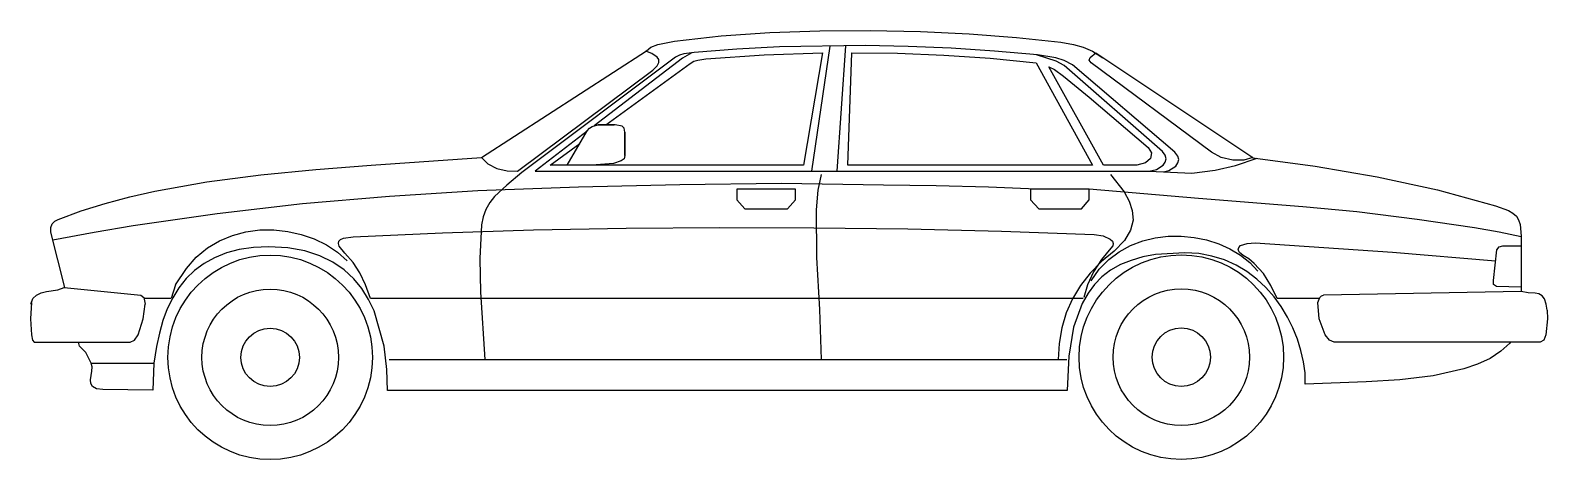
# Model space of a CAD drawing. Header units: millimetres. Extents: x -790 to 4206, y 0 to 1413.
import ezdxf

# ---------------------------------------------------------------- set-up
doc = ezdxf.new("R2010")
doc.units = ezdxf.units.MM
doc.header["$MEASUREMENT"] = 0

# ---------------------------------------------------------------- blocks, each defined once
blk = doc.blocks.new('SYMBOL_Car_1')
at = {"linetype": 'Continuous'}
for p, q in [((1485.2, 1394.5), (1645.4, 1406.1)), ((1645.4, 1406.1), (1809.6, 1411.7)), ((1809.6, 1411.7), (1975.9, 1413)), ((1975.9, 1413), (2140.9, 1409.6)), ((2140.9, 1409.6), (2301.7, 1401.4)), ((2301.7, 1401.4), (2457, 1389.7)), ((1239.2, 1345.7), (1253.6, 1357.3)), ((1253.6, 1357.3), (1276.3, 1366.3)), ((1276.3, 1366.3), (1331.3, 1378)), ((1331.3, 1378), (1485.2, 1394.5)), ((1536.8, 1351.2), (1395.9, 1340.2)), ((1677, 1358.7), (1536.8, 1351.2)), ((1959.4, 1362.9), (1677, 1358.7)), ((1783.5, 949.8), (1843.7, 1361.2)), ((1866.7, 949.8), (1895.1, 1361.9)), ((2101, 1360.1), (1959.4, 1362.9)), ((2242.6, 1353.9), (2101, 1360.1)), ((2384.9, 1345), (2242.6, 1353.9)), ((2457, 1389.7), (2603.4, 1373.8)), ((2603.4, 1373.8), (2644.7, 1367)), ((2644.7, 1367), (2677, 1358.1)), ((2677, 1358.1), (2707.2, 1344.3)), ((695.5, 994.5), (1239.2, 1345.7)), ((1334, 1324.4), (828.2, 945.7)), ((1358.1, 1321.6), (1067.1, 1099)), ((1105, 1102.4), (1382.8, 1304.4)), ((1256.4, 1336.7), (1237.1, 1344.3)), ((1274.3, 1324.4), (1256.4, 1336.7)), ((1279.7, 1316.8), (1274.3, 1324.4)), ((1274.3, 1296.2), (1279.7, 1307.2)), ((1279.7, 1307.2), (1279.7, 1316.8)), ((1347.8, 1331.9), (1334, 1324.4)), ((1362.2, 1336.1), (1347.8, 1331.9)), ((1388.5, 1339.3), (1358.1, 1321.6)), ((1395.9, 1340.2), (1362.2, 1336.1)), ((1382.8, 1304.4), (1395.2, 1311.3)), ((1395.2, 1311.3), (1408.3, 1315.4)), ((1408.3, 1315.4), (1434.4, 1318.9)), ((1434.4, 1318.9), (1626.8, 1332.6)), ((1626.8, 1332.6), (1818.5, 1338.8)), ((1818.5, 1338.8), (1756, 969)), ((1902.4, 969), (1914.8, 1339.5)), ((1914.8, 1339.5), (2066, 1338.1)), ((2066, 1338.1), (2218.6, 1331.9)), ((2218.6, 1331.9), (2371.1, 1321.6)), ((2371.1, 1321.6), (2522.3, 1306.5)), ((2526.5, 1332.6), (2384.9, 1345)), ((2522.3, 1306.5), (2707.9, 969)), ((2588.3, 1311.3), (2523.5, 1332.9)), ((2587, 1323), (2526.5, 1332.6)), ((2614.4, 1313.4), (2587, 1323)), ((2613.8, 1297.6), (2588.3, 1311.3)), ((2641.2, 1299.6), (2614.4, 1313.4)), ((2978.7, 1011.6), (2641.2, 1299.6)), ((2696.9, 1315.4), (2699.7, 1323.7)), ((2703.1, 1306.5), (2696.9, 1315.4)), ((2699.7, 1323.7), (2718.2, 1338.8)), ((3099, 1011.6), (2703.1, 1306.5)), ((2707.2, 1344.3), (2741.6, 1322.3)), ((2718.2, 1338.8), (3235, 994.5)), ((813.8, 949.1), (1259.8, 1282.5)), ((1259.8, 1282.5), (1274.3, 1296.2)), ((2564.3, 1292.8), (2582.1, 1284.5)), ((2744.3, 969), (2564.3, 1292.8)), ((2582.1, 1284.5), (2611.7, 1262.5)), ((2611.7, 1262.5), (2696.2, 1193.1)), ((2937.5, 1014.4), (2613.8, 1297.6)), ((2696.2, 1193.1), (2890.7, 1027.5)), ((1059.8, 1096.9), (1079.1, 1102.4)), ((1079.1, 1102.4), (1132.7, 1102.4)), ((1135.4, 1102.4), (1079.7, 1102.4)), ((1158.8, 1097.6), (1135.4, 1102.4)), ((1043.5, 1080.9), (872.2, 949.8)), ((978, 969), (1044, 1081.8)), ((1044, 1081.8), (1051.6, 1091.4)), ((1051.6, 1091.4), (1059.8, 1096.9)), ((1165.7, 1090.7), (1158.8, 1097.6)), ((1167.7, 1078.3), (1165.7, 1090.7)), ((1167.7, 1001.3), (1167.7, 1078.3)), ((1167.7, 1078.3), (1167.7, 1001.3)), ((921.7, 969), (1019.8, 1040.4)), ((1167.7, 1001.3), (1165, 990.3)), ((2890.7, 1027.5), (2901.7, 1009.6)), ((2901.7, 1009.6), (2898.3, 991)), ((2947.1, 1002), (2937.5, 1014.4)), ((2949.8, 990.3), (2947.1, 1002)), ((2989, 999.3), (2978.7, 1011.6)), ((2991.8, 987.6), (2989, 999.3)), ((3131.3, 994.5), (3099, 1011.6)), ((-30.9, 937.4), (149.8, 955.3)), ((149.8, 955.3), (332.7, 969)), ((332.7, 969), (695.5, 994.5)), ((695.5, 994.5), (716.9, 973.2)), ((716.9, 973.2), (746.4, 958)), ((746.4, 958), (780.8, 950.5)), ((780.8, 950.5), (813.8, 949.1)), ((872.2, 949.8), (2894.2, 949.8)), ((1756, 969), (921.7, 969)), ((1129.9, 975.2), (1059.6, 969)), ((1156, 983.5), (1129.9, 975.2)), ((1165, 990.3), (1156, 983.5)), ((2707.9, 969), (1902.4, 969)), ((2853.6, 969), (2744.3, 969)), ((2882.5, 977.3), (2853.6, 969)), ((2898.3, 991), (2882.5, 977.3)), ((2894.2, 949.8), (2918.2, 955.3)), ((2894.2, 949.8), (3035.1, 942.9)), ((2918.2, 955.3), (2940.2, 969.7)), ((2940.2, 969.7), (2947.1, 979.4)), ((2941.6, 947.5), (2958.8, 951.2)), ((2947.1, 979.4), (2949.8, 990.3)), ((2958.8, 951.2), (2981.4, 966.3)), ((2981.4, 966.3), (2989, 976.6)), ((2989, 976.6), (2991.8, 987.6)), ((3035.1, 942.9), (3111.3, 953.2)), ((3111.3, 953.2), (3178, 968.3)), ((3169.1, 985.5), (3131.3, 994.5)), ((3206.2, 985.5), (3169.1, 985.5)), ((3178, 968.3), (3250.2, 991.8)), ((3235, 994.5), (3206.2, 985.5)), ((3235.8, 993.8), (3441.2, 966.3)), ((3441.2, 966.3), (3644.7, 931.2)), ((-379.4, 883.8), (-208.2, 914.7)), ((-208.2, 914.7), (-30.9, 937.4)), ((778.7, 903.8), (738.8, 865.9)), ((828.2, 945.7), (778.7, 903.8)), ((1348.5, 905.1), (1015.1, 896.9)), ((1683.8, 908.6), (1348.5, 905.1)), ((2019.2, 903.1), (1683.8, 908.6)), ((1814.4, 938.1), (1803.4, 886.6)), ((2193.1, 901), (2019.2, 903.1)), ((2365.6, 896.9), (2193.1, 901)), ((2766.3, 938.1), (2811.7, 881.1)), ((3644.7, 931.2), (3843.3, 888.6)), ((-543.6, 843.3), (-462.5, 865.3)), ((-462.5, 865.3), (-379.4, 883.8)), ((392.4, 866.6), (106.5, 841.9)), ((683.2, 884.5), (392.4, 866.6)), ((1015.1, 896.9), (683.2, 884.5)), ((738.8, 865.9), (723, 846)), ((1729.2, 890), (1536.1, 890)), ((1536.1, 890), (1536.1, 855)), ((1536.1, 855), (1562.9, 826.1)), ((1703.1, 826.1), (1729.2, 855)), ((1729.2, 855), (1729.2, 890)), ((1803.4, 886.6), (1797.9, 822)), ((2522.7, 890), (2365.6, 896.9)), ((2696.9, 890), (2503.8, 890)), ((2503.8, 890), (2503.8, 855)), ((2503.8, 855), (2530.6, 826.1)), ((2670.8, 826.1), (2696.9, 855)), ((3056.4, 859.8), (2696.9, 890)), ((2696.9, 855), (2696.9, 890)), ((2811.7, 881.1), (2828.2, 850.8)), ((2828.2, 850.8), (2838.5, 819.9)), ((3400, 832.3), (3056.4, 859.8)), ((3843.3, 888.6), (4035, 835.7)), ((-697.6, 791), (-622, 819.2)), ((-622, 819.2), (-543.6, 843.3)), ((-174.6, 809.6), (-451.5, 769.7)), ((106.5, 841.9), (-174.6, 809.6)), ((710, 823.3), (701.1, 799.3)), ((723, 846), (710, 823.3)), ((1562.9, 826.1), (1703.1, 826.1)), ((1797.9, 822), (1799.3, 665.9)), ((2530.6, 826.1), (2670.8, 826.1)), ((2838.5, 819.9), (2841.2, 788.3)), ((3578, 815.8), (3400, 832.3)), ((3776.6, 791), (3578, 815.8)), ((4035, 835.7), (4077.7, 820.6)), ((4077.7, 820.6), (4092.1, 811.7)), ((4092.1, 811.7), (4103.1, 801.4)), ((4103.1, 801.4), (4110.7, 789.7)), ((-722.3, 764.2), (-717.5, 775.9)), ((-722.3, 749.1), (-722.3, 764.2)), ((-717.5, 775.9), (-708.6, 784.9)), ((-708.6, 784.9), (-697.6, 791)), ((-451.5, 769.7), (-580.1, 747.7)), ((-124.4, 738.1), (-79.7, 749.8)), ((-79.7, 749.8), (-33.7, 756)), ((-33.7, 756), (11.7, 756)), ((11.7, 756), (57.7, 751.2)), ((57.7, 751.2), (102.4, 741.5)), ((567, 746.4), (867.4, 756)), ((695.5, 772.5), (690.7, 661.8)), ((701.1, 799.3), (695.5, 772.5)), ((867.4, 756), (1172.5, 761.5)), ((1172.5, 761.5), (1480.4, 764.2)), ((1480.4, 764.2), (1790.4, 763.5)), ((1790.4, 763.5), (2099.7, 759.4)), ((2099.7, 759.4), (2408.2, 752.6)), ((2408.2, 752.6), (2712.7, 741.5)), ((2833, 755.3), (2813.1, 720.9)), ((2841.2, 788.3), (2833, 755.3)), ((3965.6, 762.9), (3776.6, 791)), ((4046.1, 749.1), (3965.6, 762.9)), ((4110.7, 789.7), (4115.5, 774.5)), ((4115.5, 774.5), (4118.9, 735.4)), ((-676.3, 566.8), (-722.3, 749.1)), ((-580.1, 747.7), (-715.5, 722.1)), ((-206.9, 696.9), (-167, 720.2)), ((-167, 720.2), (-124.4, 738.1)), ((-4.8, 700.3), (-55, 698.2)), ((58.4, 696.9), (-4.8, 700.3)), ((102.4, 741.5), (145, 726.4)), ((145, 726.4), (184.9, 707.2)), ((184.9, 707.2), (221.3, 683.1)), ((224.7, 712), (226.1, 718.9)), ((227.5, 703.1), (224.7, 712)), ((226.1, 718.9), (231.6, 725)), ((245.4, 679.7), (227.5, 703.1)), ((231.6, 725), (241.2, 729.2)), ((241.2, 729.2), (272.9, 733.3)), ((272.9, 733.3), (567, 746.4)), ((2712.7, 741.5), (2743, 736.7)), ((2743, 736.7), (2765.6, 725.8)), ((2765.6, 725.8), (2773.2, 718.9)), ((2774.6, 703.7), (2768.4, 696.2)), ((2773.2, 718.9), (2775.9, 711.3)), ((2775.9, 711.3), (2774.6, 703.7)), ((2813.1, 720.9), (2778.7, 685.9)), ((2795.9, 684.5), (2833, 704.4)), ((2833, 704.4), (2872.8, 720.2)), ((2872.8, 720.2), (2914.1, 729.9)), ((2914.1, 729.9), (2956.7, 735.4)), ((2956.7, 735.4), (2999.3, 735.4)), ((2999.3, 735.4), (3041.9, 731.2)), ((3041.9, 731.2), (3083.2, 723)), ((3083.2, 723), (3123, 710.6)), ((3123, 710.6), (3160.2, 693.4)), ((3189, 698.2), (3194.5, 704.4)), ((3194.5, 704.4), (3216.5, 712)), ((3216.5, 712), (3243.3, 713.4)), ((3243.3, 713.4), (3695.5, 682.4)), ((4039.2, 690.7), (4046.1, 700.3)), ((4118.9, 733.2), (4046.1, 749.1)), ((4046.1, 700.3), (4058.4, 703.7)), ((4058.4, 703.7), (4118.9, 703.7)), ((4112, 734.7), (4112, 734.7)), ((4118.9, 735.4), (4118.9, 553.9)), ((4118.9, 703.7), (4118.9, 567.7)), ((-275.6, 629.5), (-243.3, 666.6)), ((-243.3, 666.6), (-206.9, 696.9)), ((-182.8, 664.6), (-217.2, 646)), ((-144.3, 680.4), (-182.8, 664.6)), ((-101.7, 691.4), (-144.3, 680.4)), ((-55, 698.2), (-101.7, 691.4)), ((114.1, 687.3), (58.4, 696.9)), ((163.6, 671.4), (114.1, 687.3)), ((206.2, 650.1), (163.6, 671.4)), ((243.3, 624.7), (206.2, 650.1)), ((221.3, 683.1), (253.6, 654.3)), ((272.9, 648.8), (245.4, 679.7)), ((690.7, 661.8), (692.1, 551.2)), ((1799.3, 665.9), (1808.9, 494.1)), ((2736.8, 652.2), (2699.7, 613.7)), ((2736.8, 658.4), (2711.3, 617.8)), ((2729.9, 626.8), (2760.8, 658.4)), ((2768.4, 696.2), (2736.8, 658.4)), ((2778.7, 685.9), (2736.8, 652.2)), ((2760.8, 658.4), (2795.9, 684.5)), ((2834.4, 655.6), (2799.3, 641.9)), ((2872.8, 667.3), (2834.4, 655.6)), ((2915.5, 674.9), (2872.8, 667.3)), ((3011.7, 681.1), (2915.5, 674.9)), ((3057.7, 678.3), (3011.7, 681.1)), ((3101, 670.1), (3057.7, 678.3)), ((3142.3, 657.7), (3101, 670.1)), ((3180.1, 640.5), (3142.3, 657.7)), ((3160.2, 693.4), (3194.5, 672.8)), ((3187.6, 690.7), (3189, 698.2)), ((3191.7, 681.7), (3187.6, 690.7)), ((3203.4, 672.1), (3191.7, 681.7)), ((3194.5, 672.8), (3225.4, 648.8)), ((3222.7, 660.5), (3203.4, 672.1)), ((3239.9, 646), (3222.7, 660.5)), ((3695.5, 682.4), (4034.9, 653.9)), ((4027.5, 589.6), (4039.2, 690.7)), ((-312, 575.2), (-275.6, 629.5)), ((-248.8, 622.6), (-276.3, 595.8)), ((-217.2, 646), (-248.8, 622.6)), ((275.6, 595.2), (243.3, 624.7)), ((295.6, 614.4), (272.9, 648.8)), ((314.1, 575.9), (295.6, 614.4)), ((2699.7, 613.7), (2668, 573.2)), ((2711.3, 617.8), (2691.4, 575.2)), ((2703.1, 589), (2729.9, 626.8)), ((2738.8, 602), (2714.1, 576.6)), ((2767, 623.3), (2738.8, 602)), ((2799.3, 641.9), (2767, 623.3)), ((3215.8, 619.2), (3180.1, 640.5)), ((3248.8, 594.5), (3215.8, 619.2)), ((3225.4, 648.8), (3252.2, 620.6)), ((3270.1, 612.3), (3239.9, 646)), ((3294.8, 573.2), (3270.1, 612.3)), ((-753.9, 549.1), (-736.1, 553.9)), ((-736.1, 553.9), (-699.7, 559.4)), ((-699.7, 559.4), (-678.3, 567)), ((-678.3, 567), (-425.4, 541.6)), ((-312, 575.2), (-326.4, 529.9)), ((-300.3, 565.6), (-321, 532.6)), ((-276.3, 595.8), (-300.3, 565.6)), ((301.7, 562.8), (275.6, 595.2)), ((323.7, 527.1), (301.7, 562.8)), ((329.9, 530.5), (314.1, 575.9)), ((692.1, 551.2), (707.2, 329.2)), ((2668, 573.2), (2641.9, 529.2)), ((2691.4, 575.2), (2678.8, 533.6)), ((2714.1, 576.6), (2692.8, 547.7)), ((3278.4, 567), (3248.8, 594.5)), ((3305.2, 536), (3278.4, 567)), ((3315.8, 530.5), (3294.8, 573.2)), ((4118.9, 553.9), (3468, 540.9)), ((4028.2, 576.6), (4027.5, 589.6)), ((4037.8, 569.7), (4028.2, 576.6)), ((4118.9, 567.7), (4037.8, 569.7)), ((4141.6, 549.1), (4118.9, 553.9)), ((-786.3, 516.8), (-789.7, 463.9)), ((-787.6, 512), (-781.4, 529.9)), ((-781.4, 529.9), (-769.8, 541.6)), ((-769.8, 541.6), (-753.9, 549.1)), ((-425.4, 541.6), (-416.5, 533.3)), ((-417.9, 463.9), (-411.7, 511.3)), ((-416.5, 533.3), (-411.7, 511.3)), ((-327.1, 530.5), (-416, 530.9)), ((-321, 532.6), (-338.8, 496.9)), ((342.3, 490), (323.7, 527.1)), ((2677, 530.5), (329.9, 530.5)), ((2641.9, 529.2), (2621.3, 483.1)), ((2673.5, 514), (2645.3, 435.7)), ((2692.8, 547.7), (2673.5, 514)), ((3329.2, 503.7), (3305.2, 536)), ((3454.4, 530.5), (3315.8, 530.5)), ((3349.8, 469.4), (3329.2, 503.7)), ((3449.5, 516.8), (3455.7, 534)), ((3453.6, 463.9), (3449.5, 516.8)), ((3455.7, 534), (3461.2, 539.5)), ((3461.2, 539.5), (3468, 540.9)), ((4165.6, 547.7), (4141.6, 549.1)), ((4177.3, 545.7), (4165.6, 547.7)), ((4187.6, 539.5), (4177.3, 545.7)), ((4195.9, 529.2), (4187.6, 539.5)), ((4201.4, 512), (4195.9, 529.2)), ((4204.8, 492.1), (4201.4, 512)), ((-789.7, 463.9), (-786.3, 411)), ((-435, 410.3), (-417.9, 463.9)), ((-353.2, 458.4), (-364.9, 416.5)), ((-338.8, 496.9), (-353.2, 458.4)), ((375.3, 373.2), (342.3, 490)), ((1808.9, 494.1), (1814.4, 329.2)), ((2621.3, 483.1), (2606.9, 434.3)), ((3367.7, 433.6), (3349.8, 469.4)), ((3473.6, 411), (3453.6, 463.9)), ((4206.2, 463.9), (4200.7, 411)), ((4204.8, 492.1), (4206.2, 463.9)), ((-786.3, 411), (-782.8, 393.8)), ((-446.7, 393.1), (-435, 410.3)), ((-364.9, 416.5), (-373.9, 372.5)), ((2606.9, 434.3), (2597.9, 382.8)), ((2645.3, 435.7), (2629.6, 340.9)), ((3382.1, 396.5), (3367.7, 433.6)), ((3488, 393.8), (3473.6, 411)), ((4200.7, 411), (4193.1, 393.8)), ((-782.8, 393.8), (-777.3, 386.9)), ((-777.3, 386.9), (-461.2, 386.2)), ((-627.5, 373.2), (-630.9, 386.6)), ((-606.9, 353.2), (-627.5, 373.2)), ((-589, 317.5), (-606.9, 353.2)), ((-461.2, 386.2), (-446.7, 393.1)), ((-373.9, 372.5), (-382.8, 317.5)), ((384.2, 296.9), (375.3, 373.2)), ((2597.9, 382.8), (2594.5, 329.2)), ((3393.8, 359.4), (3382.1, 396.5)), ((3402.1, 322.3), (3393.8, 359.4)), ((3503.1, 386.9), (3488, 393.8)), ((4181.5, 386.9), (3503.1, 386.9)), ((4052.2, 356.7), (4016.5, 333.3)), ((4081.8, 383.5), (4052.2, 356.7)), ((4084.2, 386.9), (4081.8, 383.5)), ((4193.1, 393.8), (4181.5, 386.9)), ((-589, 317.5), (-382.8, 317.5)), ((-586.2, 305.8), (-589, 317.5)), ((-587.6, 291.4), (-586.2, 305.8)), ((-382.8, 317.5), (-386.2, 228.8)), ((391.8, 329.2), (2622.7, 329.2)), ((2629.6, 340.9), (2624.1, 228.1)), ((3407.6, 285.2), (3402.1, 322.3)), ((3975.3, 314.1), (3929.9, 298.9)), ((4016.5, 333.3), (3975.3, 314.1)), ((-591.8, 263.2), (-587.6, 291.4)), ((-590.4, 250.8), (-591.8, 263.2)), ((-584.9, 240.5), (-590.4, 250.8)), ((386.3, 228.1), (384.2, 296.9)), ((3408.3, 248.8), (3407.6, 285.2)), ((3608.3, 256.3), (3408.3, 248.8)), ((3719.6, 263.2), (3608.3, 256.3)), ((3828.9, 276.2), (3719.6, 263.2)), ((3929.9, 298.9), (3828.9, 276.2)), ((-571.8, 233.6), (-584.9, 240.5)), ((-551.2, 230.9), (-571.8, 233.6)), ((-386.2, 228.8), (-551.2, 230.9)), ((2624.1, 228.1), (386.3, 228.1))]:
    blk.add_line(p, q, dxfattribs=at)
for centre, radius in [((0, 336.7), 336.7), ((3000, 337.4), 336.7), ((0, 336.7), 224.7), ((3000, 337.4), 224.7), ((0, 336.7), 96.1), ((3000, 337.4), 96.1)]:
    blk.add_circle(centre, radius)

msp = doc.modelspace()

# ---------------------------------------------------------------- block references
msp.add_blockref('SYMBOL_Car_1', (0, 0))

doc.saveas('drawing.dxf')
